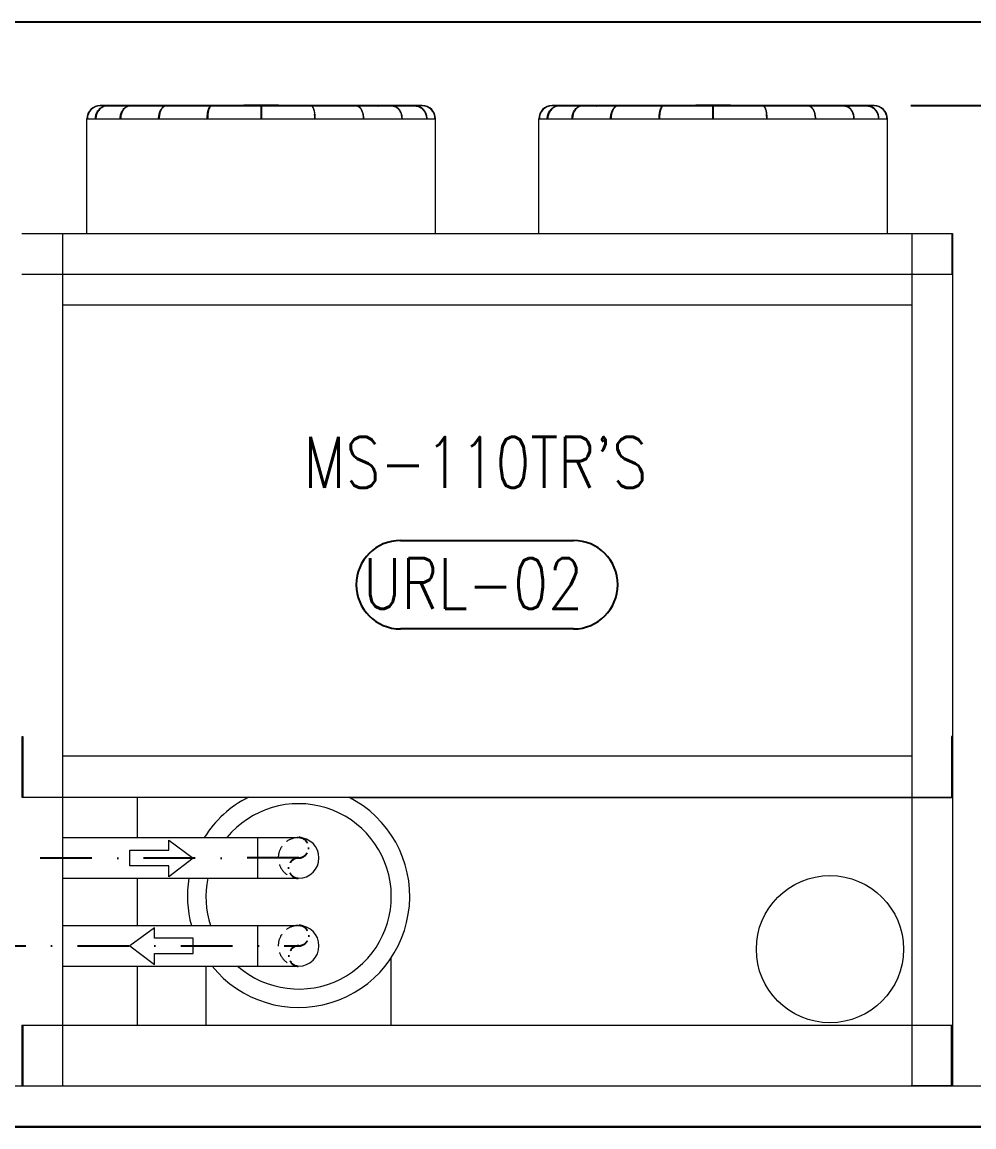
# Model space of a CAD drawing. Header units: millimetres. Extents: x -312439 to 477422, y -331570 to 212570.
# Drawn here: x 364707 to 367045, y 205415 to 208130 of the extents above; entities that cross this region are included whole.
import ezdxf

# ---------------------------------------------------------------- set-up
doc = ezdxf.new("R2010")
doc.units = ezdxf.units.MM
doc.linetypes.add('DASHDOT', pattern=[25.4, 12.7, -6.35, 0, -6.35])
doc.linetypes.add('HIDDEN', pattern=[9.525, 6.35, -3.175])
doc.layers.add('ARCONDTEXTO', color=4, linetype='Continuous')
doc.styles.add('ROMAND', font='ROMAND.SHX')
doc.styles.add('ROMANS', font='romans.shx', dxfattribs={"height": 187.5})
doc.dimstyles.new('1-50 (MILIMETRO)', dxfattribs={"dimscale": 0, "dimtxt": 125, "dimasz": 125, "dimexe": 100, "dimexo": 100, "dimgap": 50, "dimtad": 0, "dimdec": 0, "dimzin": 0, "dimdsep": 46, "dimtxsty": 'ROMAND', "dimcen": -390, "dimclrd": 1, "dimclre": 1, "dimclrt": 3, "dimadec": 0, "dimazin": 0, "dimtfac": 1, "dimtdec": 0, "dimtix": 1, "dimtmove": 2, "dimatfit": 2, "dimfxl": 1, "dimtvp": 1, "dimtolj": 1, "dimtzin": 0, "dimarcsym": 0})

# ---------------------------------------------------------------- blocks, each defined once
blk = doc.blocks.new('*D166')
at = {"color": 1, "lineweight": -2, "transparency": 16777216}
for p, q in [((366890.5, 207925.6), (367543.8, 207925.6)), ((367443.8, 205640.4), (367443.8, 207800.6)), ((367092.6, 205515.4), (367543.8, 205515.4))]:
    blk.add_line(p, q, dxfattribs=at)
at = {"color": 1, "transparency": 16777216}
for points in [[(367423, 207800.6), (367464.7, 207800.6), (367443.8, 207925.6)], [(367423, 205640.4), (367464.7, 205640.4), (367443.8, 205515.4)]]:
    blk.add_solid(points, dxfattribs=at)
at = {"layer": 'Defpoints', "color": 0, "transparency": 16777216}
for p in [(366790.5, 207925.6), (367443.8, 207925.6), (366992.6, 205515.4)]:
    blk.add_point(p, dxfattribs=at)
at = {"color": 3, "transparency": 16777216, "insert": (367318.8, 206720.5), "char_height": 125, "attachment_point": 5, "rotation": 90, "style": 'ROMAND'}
blk.add_mtext('\\A1;2410', dxfattribs=at)

msp = doc.modelspace()

# ---------------------------------------------------------------- linework, layer by layer
at = {"color": 1, "linetype": 'Continuous', "extrusion": (0, 1, 0)}
msp.add_line((368944.798, 208130.452, 0), (358992.168, 208130.452, 0), dxfattribs=at)
at = {"color": 3, "linetype": 'Continuous', "lineweight": 0, "extrusion": (0, 1, 0)}
for p, q in [((365281.296, 207925.641, 0), (364898.986, 207925.641, 0)), ((364910.679, 207924.641, 0), (364898.986, 207924.641, 0)), ((364965.355, 207923.648, 0), (364912.279, 207923.648, 0)), ((364930.911, 207924.641, 0), (364918.343, 207924.641, 0)), ((365055.292, 207923.648, 0), (364968.202, 207923.648, 0)), ((364974.519, 207924.641, 0), (364985.21, 207924.641, 0)), ((364985.319, 207924.648, 0), (365057.23, 207924.648, 0)), ((365055.255, 207923.625, 0), (365007.676, 207923.625, 0)), ((365168.556, 207923.625, 0), (365057.422, 207923.625, 0)), ((365168.576, 207923.648, 0), (365057.474, 207923.648, 0)), ((365062.014, 207924.641, 0), (365069.781, 207924.641, 0)), ((365069.891, 207924.648, 0), (365169.628, 207924.648, 0)), ((365293.978, 207923.625, 0), (365169.98, 207923.625, 0)), ((365293.978, 207923.648, 0), (365170.006, 207923.648, 0)), ((365176.348, 207924.641, 0), (365172.264, 207924.641, 0)), ((365176.447, 207924.648, 0), (365293.978, 207924.648, 0)), ((365337.137, 207926.618, 0), (365251.819, 207926.618, 0)), ((365251.819, 207925.641, 0), (365251.819, 207926.618, 0)), ((365281.44, 207925.618, 0), (365294.326, 207925.618, 0)), ((365293.978, 207892.725, 0), (365293.978, 207925.141, 0)), ((365294.63, 207925.618, 0), (365307.515, 207925.618, 0)), ((365294.978, 207925.141, 0), (365294.978, 207892.725, 0)), ((365294.978, 207924.648, 0), (365412.509, 207924.648, 0)), ((365418.949, 207923.648, 0), (365294.978, 207923.648, 0)), ((365418.975, 207923.625, 0), (365294.978, 207923.625, 0)), ((365689.969, 207925.641, 0), (365307.66, 207925.641, 0)), ((365337.137, 207925.641, 0), (365337.137, 207926.618, 0)), ((365416.691, 207924.641, 0), (365412.608, 207924.641, 0)), ((365419.328, 207924.648, 0), (365519.065, 207924.648, 0)), ((365531.482, 207923.648, 0), (365420.38, 207923.648, 0)), ((365531.533, 207923.625, 0), (365420.4, 207923.625, 0)), ((365519.174, 207924.641, 0), (365526.942, 207924.641, 0)), ((365531.726, 207924.648, 0), (365603.637, 207924.648, 0)), ((365620.753, 207923.648, 0), (365533.663, 207923.648, 0)), ((365581.28, 207923.625, 0), (365533.701, 207923.625, 0)), ((365614.437, 207924.641, 0), (365603.746, 207924.641, 0)), ((365676.676, 207923.648, 0), (365623.6, 207923.648, 0)), ((365658.045, 207924.641, 0), (365670.613, 207924.641, 0)), ((365689.969, 207924.641, 0), (365678.276, 207924.641, 0)), ((366391.456, 207925.641, 0), (366009.146, 207925.641, 0)), ((366020.839, 207924.641, 0), (366009.146, 207924.641, 0)), ((366075.515, 207923.648, 0), (366022.44, 207923.648, 0)), ((366041.071, 207924.641, 0), (366028.503, 207924.641, 0)), ((366165.452, 207923.648, 0), (366078.362, 207923.648, 0)), ((366095.37, 207924.641, 0), (366084.679, 207924.641, 0)), ((366095.479, 207924.648, 0), (366167.39, 207924.648, 0)), ((366165.415, 207923.625, 0), (366117.836, 207923.625, 0)), ((366278.716, 207923.625, 0), (366167.582, 207923.625, 0)), ((366278.736, 207923.648, 0), (366167.634, 207923.648, 0)), ((366172.174, 207924.641, 0), (366179.941, 207924.641, 0)), ((366180.051, 207924.648, 0), (366279.788, 207924.648, 0)), ((366404.138, 207923.625, 0), (366280.14, 207923.625, 0)), ((366404.138, 207923.648, 0), (366280.166, 207923.648, 0)), ((366282.424, 207924.641, 0), (366286.508, 207924.641, 0)), ((366286.607, 207924.648, 0), (366404.138, 207924.648, 0)), ((366447.297, 207926.618, 0), (366361.979, 207926.618, 0)), ((366361.979, 207925.641, 0), (366361.979, 207926.618, 0)), ((366391.6, 207925.618, 0), (366404.486, 207925.618, 0)), ((366404.138, 207892.725, 0), (366404.138, 207925.141, 0)), ((366404.79, 207925.618, 0), (366417.675, 207925.618, 0)), ((366405.138, 207925.141, 0), (366405.138, 207892.725, 0)), ((366405.138, 207924.648, 0), (366522.669, 207924.648, 0)), ((366529.109, 207923.648, 0), (366405.138, 207923.648, 0)), ((366529.135, 207923.625, 0), (366405.138, 207923.625, 0)), ((366800.129, 207925.641, 0), (366417.82, 207925.641, 0)), ((366447.297, 207925.641, 0), (366447.297, 207926.618, 0)), ((366526.851, 207924.641, 0), (366522.768, 207924.641, 0)), ((366529.488, 207924.648, 0), (366629.225, 207924.648, 0)), ((366641.642, 207923.648, 0), (366530.54, 207923.648, 0)), ((366641.694, 207923.625, 0), (366530.56, 207923.625, 0)), ((366637.102, 207924.641, 0), (366629.335, 207924.641, 0)), ((366641.886, 207924.648, 0), (366713.797, 207924.648, 0)), ((366730.913, 207923.648, 0), (366643.824, 207923.648, 0)), ((366691.44, 207923.625, 0), (366643.861, 207923.625, 0)), ((366713.906, 207924.641, 0), (366724.597, 207924.641, 0)), ((366786.836, 207923.648, 0), (366733.761, 207923.648, 0)), ((366780.773, 207924.641, 0), (366768.205, 207924.641, 0)), ((366800.129, 207925.641, 0), (366780.773, 207925.641, 0)), ((366800.129, 207924.641, 0), (366788.437, 207924.641, 0)), ((364866.07, 207892.725, 0), (365722.886, 207892.725, 0)), ((364866.32, 207611.281, 0), (364866.32, 207892.725, 0)), ((364867.07, 207892.725, 0), (364867.57, 207892.733, 0)), ((365721.386, 207892.733, 0), (365721.886, 207892.725, 0)), ((365722.636, 207611.281, 0), (365722.636, 207892.725, 0)), ((365976.23, 207892.725, 0), (366833.046, 207892.725, 0)), ((365976.48, 207611.281, 0), (365976.48, 207892.725, 0)), ((365977.23, 207892.725, 0), (365977.73, 207892.733, 0)), ((366831.546, 207892.733, 0), (366832.046, 207892.725, 0)), ((366832.796, 207611.281, 0), (366832.796, 207892.725, 0)), ((364706.558, 207611.281, 0), (366992.558, 207611.281, 0)), ((364806.558, 207611.281, 0), (364806.558, 205515.374, 0)), ((366892.558, 207611.281, 0), (366892.558, 205515.374, 0)), ((366991.558, 207511.281, 0), (366991.558, 207611.281, 0)), ((366992.558, 207611.281, 0), (366992.558, 205515.374, 0)), ((364706.558, 207511.281, 0), (366991.558, 207511.281, 0)), ((366892.558, 207434.681, 0), (364806.558, 207434.681, 0)), ((364707.558, 206224.532, 0), (364707.558, 206374.532, 0)), ((364707.558, 206374.532, 0), (364708.558, 206374.532, 0)), ((364708.558, 206374.532, 0), (364708.558, 206225.532, 0)), ((366990.558, 206374.532, 0), (366990.558, 206225.532, 0)), ((366991.558, 206374.532, 0), (366990.558, 206374.532, 0)), ((366991.558, 206224.532, 0), (366991.558, 206374.532, 0)), ((364806.558, 206326.904, 0), (366892.558, 206326.904, 0)), ((365261.085, 206224.532, 0), (364707.558, 206224.532, 0)), ((364708.558, 206225.532, 0), (366990.558, 206225.532, 0)), ((364807.558, 206225.532, 0), (364807.558, 206224.532, 0)), ((364989.523, 206224.532, 0), (364989.523, 206126.374, 0)), ((365511.619, 206224.532, 0), (366991.558, 206224.532, 0)), ((366891.558, 206225.532, 0), (366891.558, 206224.532, 0)), ((364806.558, 206126.374, 0), (365386.352, 206126.374, 0)), ((365286.352, 206026.374, 0), (365286.352, 206126.374, 0)), ((364806.558, 206026.374, 0), (365386.352, 206026.374, 0)), ((364989.523, 206026.374, 0), (364989.523, 205910.374, 0)), ((364806.558, 205910.374, 0), (365386.352, 205910.374, 0)), ((365286.352, 205810.374, 0), (365286.352, 205910.374, 0)), ((365614.102, 205665.374, 0), (365614.102, 205831.273, 0)), ((364806.558, 205810.374, 0), (365386.352, 205810.374, 0)), ((364989.523, 205810.374, 0), (364989.523, 205665.374, 0)), ((365158.601, 205810.374, 0), (365158.601, 205665.374, 0)), ((364706.558, 205665.374, 0), (366991.558, 205665.374, 0)), ((364707.558, 205515.374, 0), (364707.558, 205665.374, 0)), ((364708.558, 205665.374, 0), (364708.558, 205516.374, 0)), ((366990.558, 205515.374, 0), (366990.558, 205665.374, 0)), ((366991.558, 205515.374, 0), (366991.558, 205665.374, 0)), ((364708.558, 205516.374, 0), (364807.558, 205516.374, 0)), ((364807.558, 205516.374, 0), (364807.558, 205515.374, 0)), ((366891.558, 205516.374, 0), (366891.558, 205515.374, 0)), ((366990.558, 205516.374, 0), (366891.558, 205516.374, 0))]:
    msp.add_line(p, q, dxfattribs=at)
at = {"color": 1, "linetype": 'Continuous', "lineweight": 0}
for p, q in [((365067.355, 206119.741, 0), (365127.433, 206075.887, 0)), ((365067.355, 206095.064, 0), (365067.355, 206119.741, 0)), ((364972.035, 206095.064, 0), (365067.355, 206095.064, 0)), ((364972.035, 206056.71, 0), (364972.035, 206095.064, 0)), ((365127.433, 206075.887, 0), (365067.355, 206029.587, 0)), ((365067.355, 206056.71, 0), (364972.035, 206056.71, 0)), ((365067.355, 206029.587, 0), (365067.355, 206056.71, 0))]:
    msp.add_line(p, q, dxfattribs=at)
at = {"color": 6, "linetype": 'DASHDOT', "ltscale": 10, "extrusion": (0, 1, 0)}
msp.add_line((365386.606, 206076.374, 0), (364407.612, 206075.224, 0), dxfattribs=at)
at = {"color": 4, "linetype": 'Continuous', "lineweight": 0}
for p, q in [((365032.107, 205904.228, 0), (364972.029, 205860.374, 0)), ((365032.107, 205879.551, 0), (365032.107, 205904.228, 0)), ((364972.029, 205860.374, 0), (365032.107, 205814.074, 0)), ((365127.427, 205879.551, 0), (365032.107, 205879.551, 0)), ((365127.427, 205841.196, 0), (365127.427, 205879.551, 0)), ((365032.107, 205841.196, 0), (365127.427, 205841.196, 0)), ((365032.107, 205814.074, 0), (365032.107, 205841.196, 0))]:
    msp.add_line(p, q, dxfattribs=at)
at = {"color": 6, "linetype": 'DASHDOT', "ltscale": 10}
msp.add_line((364080.612, 205860.374, 0), (365386.606, 205860.374, 0), dxfattribs=at)
at = {"color": 7, "linetype": 'Continuous', "lineweight": 0, "extrusion": (0, 1, 0)}
msp.add_line((367142.558, 205515.374, 0), (364556.558, 205515.374, 0), dxfattribs=at)
at = {"color": 1, "linetype": 'Continuous', "extrusion": (-1.05669e-32, 1.07679e-31, -1)}
msp.add_line((368194.798, 205415.374, 0), (357294.798, 205415.374, 0), dxfattribs=at)
msp.add_line((364556.558, 205415.374, 0), (367142.558, 205415.374, 0))
at = {"color": 1, "elevation": 0}
for points in [[(365636.773, 206856.607), (366061.656, 206856.607)], [(366061.656, 206639.201), (365636.773, 206639.201)]]:
    msp.add_lwpolyline(points, dxfattribs=at)
at = {"color": 3, "linetype": 'Continuous', "lineweight": 0}
msp.add_circle((366691.646, 205852.169, 0), 180.827, dxfattribs=at)
for centre, radius, start, end in [((364898.986, 207892.725, 0), 32.916, 90, 180), ((364898.986, 207893.221, 0), 31.42, 90, 180.890598), ((364912.279, 207924.148, 0), 0.5, 211.050989, 270), ((365007.676, 207924.125, 0), 0.5, 252.578804, 270), ((365294.478, 207925.141, 0), 0.5, 0, 180), ((365581.28, 207924.125, 0), 0.5, 270, 287.421196), ((365676.676, 207924.148, 0), 0.5, 270, 328.949011), ((365689.969, 207892.725, 0), 32.916, 0, 90), ((365689.969, 207893.221, 0), 31.42, 359.109402, 90), ((366009.146, 207892.725, 0), 32.916, 90, 180), ((366009.146, 207893.221, 0), 31.42, 90, 180.890598), ((366022.44, 207924.148, 0), 0.5, 211.050989, 270), ((366117.836, 207924.125, 0), 0.5, 252.578804, 270), ((366404.638, 207925.141, 0), 0.5, 0, 180), ((366691.44, 207924.125, 0), 0.5, 270, 287.421196), ((366786.836, 207924.148, 0), 0.5, 270, 328.949011), ((366800.129, 207892.725, 0), 32.916, 0, 90), ((366800.129, 207893.221, 0), 31.42, 359.109402, 90), ((365386.352, 205981.904, 0), 273.057, 116.845988, 148.056551), ((365386.352, 205981.904, 0), 273.057, 218.916398, 63.154012), ((365386.352, 205981.904, 0), 227.75, 228.864074, 140.629505), ((365386.352, 206076.374, 0), 50, 270, 89.999964), ((365386.352, 205981.904, 0), 273.057, 170.627176, 195.186495), ((365386.352, 205981.904, 0), 227.75, 168.740355, 198.304933), ((365386.352, 205860.374, 0), 50, 270, 89.999964)]:
    msp.add_arc(centre, radius, start, end, dxfattribs=at)
at = {"color": 1}
for centre, start, end in [((365636.773, 206747.904, 0), 90, 270), ((366061.656, 206747.904, 0), 270, 90)]:
    msp.add_arc(centre, 108.703, start, end, dxfattribs=at)
at = {"color": 1, "linetype": 'HIDDEN', "lineweight": 0, "ltscale": 5}
for centre in [(365386.352, 206076.374, 0), (365386.352, 205860.374, 0)]:
    msp.add_arc(centre, 50, 90, 270.000001, dxfattribs=at)
at = {"color": 6, "linetype": 'DASHDOT', "ltscale": 2}
for centre, radius, start, end in [((365385.932, 206101.374, 0), 25.004, 270.9629, 89.0371), ((365386.748, 206051.374, 0), 25.003, 90.907662, 269.092338), ((365386.185, 205885.374, 0), 25.004, 270.9629, 89.0371), ((365387.002, 205835.374, 0), 25.003, 90.907662, 269.092338)]:
    msp.add_arc(centre, radius, start, end, dxfattribs=at)
at = {"color": 3, "linetype": 'Continuous', "lineweight": 0}
for centre, ratio in [((364918.343, 207925.141, 0), 0.30901699), ((364974.519, 207925.141, 0), 0.58778525), ((365062.014, 207925.141, 0), 0.80901699), ((365172.264, 207925.141, 0), 0.95105652), ((365416.691, 207925.141, 0), 0.95105652), ((365526.942, 207925.141, 0), 0.80901699), ((365614.437, 207925.141, 0), 0.58778525), ((365670.613, 207925.141, 0), 0.30901699), ((366028.503, 207925.141, 0), 0.30901699), ((366084.679, 207925.141, 0), 0.58778525), ((366172.174, 207925.141, 0), 0.80901699), ((366282.424, 207925.141, 0), 0.95105652), ((366526.851, 207925.141, 0), 0.95105652), ((366637.102, 207925.141, 0), 0.80901699), ((366724.597, 207925.141, 0), 0.58778525), ((366780.773, 207925.141, 0), 0.30901699)]:
    msp.add_ellipse(centre, major_axis=(0, -0.5), ratio=ratio, dxfattribs=at)
for centre, major_axis, ratio, start_param, end_param in [((364887.989, 207892.725, 0), (0.5, 0.007), 0.00480313, 5.02651274, 6.28318531), ((364948.698, 207892.725, 0), (0.5, 0.006), 0.00913609, 5.34065006, 6.28318531), ((365043.254, 207892.725, 0), (-0.5, -0.005), 0.01257475, 2.51321667, 3.14159265), ((365162.402, 207892.725, 0), (-0.5, -0.002), 0.01478251, 2.82739788, 3.14159265), ((365426.554, 207892.725, 0), (-0.5, 0.002), 0.01478251, 0, 0.31419477), ((365545.702, 207892.725, 0), (-0.5, 0.005), 0.01257475, 0, 0.62837598), ((365640.258, 207892.725, 0), (-0.5, 0.006), 0.00913609, 0, 0.94253524), ((365700.967, 207892.725, 0), (-0.5, 0.007), 0.00480313, 0, 1.25667257), ((365998.149, 207892.725, 0), (0.5, 0.007), 0.00480313, 5.02651274, 6.28318531), ((366058.858, 207892.725, 0), (0.5, 0.006), 0.00913609, 5.34065006, 6.28318531), ((366153.414, 207892.725, 0), (-0.5, -0.005), 0.01257475, 2.51321667, 3.14159265), ((366272.562, 207892.725, 0), (-0.5, -0.002), 0.01478251, 2.82739788, 3.14159265), ((366536.714, 207892.725, 0), (-0.5, 0.002), 0.01478251, 0, 0.31419477), ((366655.862, 207892.725, 0), (-0.5, 0.005), 0.01257475, 0, 0.62837598), ((366750.418, 207892.725, 0), (-0.5, 0.006), 0.00913609, 0, 0.94253524), ((366811.127, 207892.725, 0), (-0.5, 0.007), 0.00480313, 0, 1.25667257)]:
    msp.add_ellipse(centre, major_axis=major_axis, ratio=ratio, start_param=start_param, end_param=end_param, dxfattribs=at)
for points, knots in [([(364887.013, 207892.725, 0), (364887.013, 207896.169, 0), (364887.532, 207899.613, 0), (364889.557, 207906.166, 0), (364891.063, 207909.274, 0), (364894.917, 207914.852, 0), (364897.264, 207917.32, 0), (364902.572, 207921.375, 0), (364905.532, 207922.961, 0), (364911.777, 207925.095, 0), (364915.06, 207925.641, 0), (364918.343, 207925.641, 0)], [4.71238898, 4.71238898, 4.71238898, 4.71238898, 5.02654825, 5.02654825, 5.34070751, 5.34070751, 5.65486678, 5.65486678, 5.96902604, 5.96902604, 6.28318531, 6.28318531, 6.28318531, 6.28318531]), ([(364918.343, 207924.641, 0), (364915.188, 207924.641, 0), (364912.034, 207924.111, 0), (364906.037, 207922.041, 0), (364903.196, 207920.501, 0), (364898.11, 207916.564, 0), (364895.865, 207914.168, 0), (364892.198, 207908.755, 0), (364890.776, 207905.74, 0), (364888.896, 207899.39, 0), (364888.44, 207896.058, 0), (364888.489, 207892.732, 0)], [0, 0, 0, 0, 0.31726804, 0.31726804, 0.63453608, 0.63453608, 0.95180412, 0.95180412, 1.26907216, 1.26907216, 1.5863402, 1.5863402, 1.5863402, 1.5863402]), ([(364947.793, 207892.725, 0), (364947.793, 207896.162, 0), (364948.233, 207899.599, 0), (364949.953, 207906.14, 0), (364951.232, 207909.245, 0), (364954.509, 207914.82, 0), (364956.507, 207917.291, 0), (364961.032, 207921.354, 0), (364963.559, 207922.947, 0), (364968.897, 207925.091, 0), (364971.707, 207925.641, 0), (364974.519, 207925.641, 0)], [4.71238898, 4.71238898, 4.71238898, 4.71238898, 5.02654825, 5.02654825, 5.34070751, 5.34070751, 5.65486678, 5.65486678, 5.96902604, 5.96902604, 6.28318531, 6.28318531, 6.28318531, 6.28318531]), ([(364974.519, 207924.641, 0), (364971.853, 207924.641, 0), (364969.187, 207924.115, 0), (364964.113, 207922.055, 0), (364961.705, 207920.522, 0), (364957.388, 207916.594, 0), (364955.479, 207914.2, 0), (364952.359, 207908.785, 0), (364951.147, 207905.765, 0), (364949.545, 207899.404, 0), (364949.156, 207896.064, 0), (364949.198, 207892.731, 0)], [0, 0, 0, 0, 0.31726804, 0.31726804, 0.63453608, 0.63453608, 0.95180412, 0.95180412, 1.26907216, 1.26907216, 1.5863402, 1.5863402, 1.5863402, 1.5863402]), ([(365042.46, 207892.725, 0), (365042.46, 207896.15, 0), (365042.779, 207899.575, 0), (365044.024, 207906.097, 0), (365044.951, 207909.192, 0), (365047.328, 207914.758, 0), (365048.777, 207917.228, 0), (365052.074, 207921.302, 0), (365053.92, 207922.907, 0), (365057.848, 207925.078, 0), (365059.929, 207925.641, 0), (365062.014, 207925.641, 0)], [4.71238898, 4.71238898, 4.71238898, 4.71238898, 5.02654825, 5.02654825, 5.34070751, 5.34070751, 5.65486678, 5.65486678, 5.96902604, 5.96902604, 6.28318531, 6.28318531, 6.28318531, 6.28318531]), ([(365062.014, 207924.641, 0), (365060.12, 207924.641, 0), (365058.223, 207924.128, 0), (365054.585, 207922.096, 0), (365052.846, 207920.575, 0), (365049.718, 207916.657, 0), (365048.33, 207914.261, 0), (365046.058, 207908.836, 0), (365045.175, 207905.808, 0), (365044.007, 207899.426, 0), (365043.723, 207896.074, 0), (365043.754, 207892.73, 0)], [0, 0, 0, 0, 0.31726804, 0.31726804, 0.63453608, 0.63453608, 0.95180412, 0.95180412, 1.26907216, 1.26907216, 1.5863402, 1.5863402, 1.5863402, 1.5863402]), ([(365161.747, 207892.725, 0), (365161.747, 207896.136, 0), (365161.914, 207899.546, 0), (365162.566, 207906.038, 0), (365163.051, 207909.119, 0), (365164.294, 207914.658, 0), (365165.052, 207917.114, 0), (365166.78, 207921.178, 0), (365167.747, 207922.786, 0), (365169.865, 207925.013, 0), (365171.046, 207925.641, 0), (365172.264, 207925.641, 0)], [4.71238898, 4.71238898, 4.71238898, 4.71238898, 5.02654825, 5.02654825, 5.34070751, 5.34070751, 5.65486678, 5.65486678, 5.96902604, 5.96902604, 6.28318531, 6.28318531, 6.28318531, 6.28318531]), ([(365172.264, 207924.641, 0), (365171.392, 207924.641, 0), (365170.481, 207924.194, 0), (365168.641, 207922.239, 0), (365167.743, 207920.766, 0), (365166.113, 207916.94, 0), (365165.382, 207914.581, 0), (365164.171, 207909.204, 0), (365163.695, 207906.18, 0), (365163.057, 207899.793, 0), (365162.896, 207896.432, 0), (365162.901, 207892.957, 0), (365162.901, 207892.842, 0), (365162.902, 207892.727, 0)], [0, 0, 0, 0, 0.31726804, 0.31726804, 0.62758705, 0.62758705, 0.94116827, 0.94116827, 1.25820928, 1.25820928, 1.57547732, 1.57547732, 1.5863402, 1.5863402, 1.5863402, 1.5863402]), ([(365427.209, 207892.725, 0), (365427.209, 207896.136, 0), (365427.042, 207899.546, 0), (365426.39, 207906.038, 0), (365425.905, 207909.119, 0), (365424.662, 207914.658, 0), (365423.904, 207917.114, 0), (365422.175, 207921.178, 0), (365421.208, 207922.786, 0), (365419.09, 207925.013, 0), (365417.91, 207925.641, 0), (365416.691, 207925.641, 0)], [4.71238898, 4.71238898, 4.71238898, 4.71238898, 5.02654825, 5.02654825, 5.34070751, 5.34070751, 5.65486678, 5.65486678, 5.96902604, 5.96902604, 6.28318531, 6.28318531, 6.28318531, 6.28318531]), ([(365416.691, 207924.641, 0), (365417.563, 207924.641, 0), (365418.474, 207924.194, 0), (365420.314, 207922.239, 0), (365421.213, 207920.766, 0), (365422.842, 207916.94, 0), (365423.574, 207914.581, 0), (365424.785, 207909.204, 0), (365425.261, 207906.18, 0), (365425.899, 207899.793, 0), (365426.06, 207896.432, 0), (365426.055, 207892.957, 0), (365426.055, 207892.842, 0), (365426.054, 207892.727, 0)], [0, 0, 0, 0, 0.31726804, 0.31726804, 0.62758705, 0.62758705, 0.94116827, 0.94116827, 1.25820928, 1.25820928, 1.57547732, 1.57547732, 1.5863402, 1.5863402, 1.5863402, 1.5863402]), ([(365546.496, 207892.725, 0), (365546.496, 207896.15, 0), (365546.177, 207899.575, 0), (365544.932, 207906.097, 0), (365544.005, 207909.192, 0), (365541.628, 207914.758, 0), (365540.178, 207917.228, 0), (365536.882, 207921.302, 0), (365535.035, 207922.907, 0), (365531.108, 207925.078, 0), (365529.026, 207925.641, 0), (365526.942, 207925.641, 0)], [4.71238898, 4.71238898, 4.71238898, 4.71238898, 5.02654825, 5.02654825, 5.34070751, 5.34070751, 5.65486678, 5.65486678, 5.96902604, 5.96902604, 6.28318531, 6.28318531, 6.28318531, 6.28318531]), ([(365526.942, 207924.641, 0), (365528.836, 207924.641, 0), (365530.732, 207924.128, 0), (365534.37, 207922.096, 0), (365536.109, 207920.575, 0), (365539.238, 207916.657, 0), (365540.626, 207914.261, 0), (365542.898, 207908.836, 0), (365543.781, 207905.808, 0), (365544.948, 207899.426, 0), (365545.232, 207896.074, 0), (365545.202, 207892.73, 0)], [0, 0, 0, 0, 0.31726804, 0.31726804, 0.63453608, 0.63453608, 0.95180412, 0.95180412, 1.26907216, 1.26907216, 1.5863402, 1.5863402, 1.5863402, 1.5863402]), ([(365641.163, 207892.725, 0), (365641.163, 207896.162, 0), (365640.722, 207899.599, 0), (365639.003, 207906.14, 0), (365637.724, 207909.245, 0), (365634.446, 207914.82, 0), (365632.449, 207917.291, 0), (365627.924, 207921.354, 0), (365625.397, 207922.947, 0), (365620.059, 207925.091, 0), (365617.248, 207925.641, 0), (365614.437, 207925.641, 0)], [4.71238898, 4.71238898, 4.71238898, 4.71238898, 5.02654825, 5.02654825, 5.34070751, 5.34070751, 5.65486678, 5.65486678, 5.96902604, 5.96902604, 6.28318531, 6.28318531, 6.28318531, 6.28318531]), ([(365614.437, 207924.641, 0), (365617.103, 207924.641, 0), (365619.768, 207924.115, 0), (365624.843, 207922.055, 0), (365627.251, 207920.522, 0), (365631.568, 207916.594, 0), (365633.476, 207914.2, 0), (365636.597, 207908.785, 0), (365637.809, 207905.765, 0), (365639.411, 207899.404, 0), (365639.8, 207896.064, 0), (365639.758, 207892.731, 0)], [0, 0, 0, 0, 0.31726804, 0.31726804, 0.63453608, 0.63453608, 0.95180412, 0.95180412, 1.26907216, 1.26907216, 1.5863402, 1.5863402, 1.5863402, 1.5863402]), ([(365701.942, 207892.725, 0), (365701.942, 207896.169, 0), (365701.424, 207899.613, 0), (365699.399, 207906.166, 0), (365697.893, 207909.274, 0), (365694.039, 207914.852, 0), (365691.692, 207917.32, 0), (365686.383, 207921.375, 0), (365683.423, 207922.961, 0), (365677.179, 207925.095, 0), (365673.896, 207925.641, 0), (365670.613, 207925.641, 0)], [4.71238898, 4.71238898, 4.71238898, 4.71238898, 5.02654825, 5.02654825, 5.34070751, 5.34070751, 5.65486678, 5.65486678, 5.96902604, 5.96902604, 6.28318531, 6.28318531, 6.28318531, 6.28318531]), ([(365670.613, 207924.641, 0), (365673.768, 207924.641, 0), (365676.922, 207924.111, 0), (365682.919, 207922.041, 0), (365685.76, 207920.501, 0), (365690.846, 207916.564, 0), (365693.09, 207914.168, 0), (365696.758, 207908.755, 0), (365698.18, 207905.74, 0), (365700.059, 207899.39, 0), (365700.516, 207896.058, 0), (365700.467, 207892.732, 0)], [0, 0, 0, 0, 0.31726804, 0.31726804, 0.63453608, 0.63453608, 0.95180412, 0.95180412, 1.26907216, 1.26907216, 1.5863402, 1.5863402, 1.5863402, 1.5863402]), ([(365997.173, 207892.725, 0), (365997.173, 207896.169, 0), (365997.692, 207899.613, 0), (365999.717, 207906.166, 0), (366001.223, 207909.274, 0), (366005.077, 207914.852, 0), (366007.424, 207917.32, 0), (366012.732, 207921.375, 0), (366015.693, 207922.961, 0), (366021.937, 207925.095, 0), (366025.22, 207925.641, 0), (366028.503, 207925.641, 0)], [4.71238898, 4.71238898, 4.71238898, 4.71238898, 5.02654825, 5.02654825, 5.34070751, 5.34070751, 5.65486678, 5.65486678, 5.96902604, 5.96902604, 6.28318531, 6.28318531, 6.28318531, 6.28318531]), ([(366028.503, 207924.641, 0), (366025.348, 207924.641, 0), (366022.194, 207924.111, 0), (366016.197, 207922.041, 0), (366013.356, 207920.501, 0), (366008.27, 207916.564, 0), (366006.025, 207914.168, 0), (366002.358, 207908.755, 0), (366000.936, 207905.74, 0), (365999.056, 207899.39, 0), (365998.6, 207896.058, 0), (365998.649, 207892.732, 0)], [0, 0, 0, 0, 0.31726804, 0.31726804, 0.63453608, 0.63453608, 0.95180412, 0.95180412, 1.26907216, 1.26907216, 1.5863402, 1.5863402, 1.5863402, 1.5863402]), ([(366057.953, 207892.725, 0), (366057.953, 207896.162, 0), (366058.393, 207899.599, 0), (366060.113, 207906.14, 0), (366061.392, 207909.245, 0), (366064.669, 207914.82, 0), (366066.667, 207917.291, 0), (366071.192, 207921.354, 0), (366073.719, 207922.947, 0), (366079.057, 207925.091, 0), (366081.868, 207925.641, 0), (366084.679, 207925.641, 0)], [4.71238898, 4.71238898, 4.71238898, 4.71238898, 5.02654825, 5.02654825, 5.34070751, 5.34070751, 5.65486678, 5.65486678, 5.96902604, 5.96902604, 6.28318531, 6.28318531, 6.28318531, 6.28318531]), ([(366084.679, 207924.641, 0), (366082.013, 207924.641, 0), (366079.347, 207924.115, 0), (366074.273, 207922.055, 0), (366071.865, 207920.522, 0), (366067.548, 207916.594, 0), (366065.64, 207914.2, 0), (366062.519, 207908.785, 0), (366061.307, 207905.765, 0), (366059.705, 207899.404, 0), (366059.316, 207896.064, 0), (366059.358, 207892.731, 0)], [0, 0, 0, 0, 0.31726804, 0.31726804, 0.63453608, 0.63453608, 0.95180412, 0.95180412, 1.26907216, 1.26907216, 1.5863402, 1.5863402, 1.5863402, 1.5863402]), ([(366152.62, 207892.725, 0), (366152.62, 207896.15, 0), (366152.939, 207899.575, 0), (366154.184, 207906.097, 0), (366155.111, 207909.192, 0), (366157.488, 207914.758, 0), (366158.937, 207917.228, 0), (366162.234, 207921.302, 0), (366164.08, 207922.907, 0), (366168.008, 207925.078, 0), (366170.089, 207925.641, 0), (366172.174, 207925.641, 0)], [4.71238898, 4.71238898, 4.71238898, 4.71238898, 5.02654825, 5.02654825, 5.34070751, 5.34070751, 5.65486678, 5.65486678, 5.96902604, 5.96902604, 6.28318531, 6.28318531, 6.28318531, 6.28318531]), ([(366172.174, 207924.641, 0), (366170.28, 207924.641, 0), (366168.383, 207924.128, 0), (366164.746, 207922.096, 0), (366163.007, 207920.575, 0), (366159.878, 207916.657, 0), (366158.49, 207914.261, 0), (366156.218, 207908.836, 0), (366155.335, 207905.808, 0), (366154.167, 207899.426, 0), (366153.883, 207896.074, 0), (366153.914, 207892.73, 0)], [0, 0, 0, 0, 0.31726804, 0.31726804, 0.63453608, 0.63453608, 0.95180412, 0.95180412, 1.26907216, 1.26907216, 1.5863402, 1.5863402, 1.5863402, 1.5863402]), ([(366271.907, 207892.725, 0), (366271.907, 207896.136, 0), (366272.074, 207899.546, 0), (366272.726, 207906.038, 0), (366273.211, 207909.119, 0), (366274.454, 207914.658, 0), (366275.212, 207917.114, 0), (366276.94, 207921.178, 0), (366277.908, 207922.786, 0), (366280.026, 207925.013, 0), (366281.206, 207925.641, 0), (366282.424, 207925.641, 0)], [4.71238898, 4.71238898, 4.71238898, 4.71238898, 5.02654825, 5.02654825, 5.34070751, 5.34070751, 5.65486678, 5.65486678, 5.96902604, 5.96902604, 6.28318531, 6.28318531, 6.28318531, 6.28318531]), ([(366282.424, 207924.641, 0), (366281.552, 207924.641, 0), (366280.641, 207924.194, 0), (366278.801, 207922.239, 0), (366277.903, 207920.766, 0), (366276.273, 207916.94, 0), (366275.542, 207914.581, 0), (366274.331, 207909.204, 0), (366273.855, 207906.18, 0), (366273.217, 207899.793, 0), (366273.056, 207896.432, 0), (366273.061, 207892.957, 0), (366273.061, 207892.842, 0), (366273.062, 207892.727, 0)], [0, 0, 0, 0, 0.31726804, 0.31726804, 0.62758705, 0.62758705, 0.94116827, 0.94116827, 1.25820928, 1.25820928, 1.57547732, 1.57547732, 1.5863402, 1.5863402, 1.5863402, 1.5863402]), ([(366537.369, 207892.725, 0), (366537.369, 207896.136, 0), (366537.202, 207899.546, 0), (366536.55, 207906.038, 0), (366536.065, 207909.119, 0), (366534.822, 207914.658, 0), (366534.064, 207917.114, 0), (366532.335, 207921.178, 0), (366531.368, 207922.786, 0), (366529.25, 207925.013, 0), (366528.07, 207925.641, 0), (366526.851, 207925.641, 0)], [4.71238898, 4.71238898, 4.71238898, 4.71238898, 5.02654825, 5.02654825, 5.34070751, 5.34070751, 5.65486678, 5.65486678, 5.96902604, 5.96902604, 6.28318531, 6.28318531, 6.28318531, 6.28318531]), ([(366526.851, 207924.641, 0), (366527.724, 207924.641, 0), (366528.635, 207924.194, 0), (366530.474, 207922.239, 0), (366531.373, 207920.766, 0), (366533.003, 207916.94, 0), (366533.734, 207914.581, 0), (366534.945, 207909.204, 0), (366535.421, 207906.18, 0), (366536.059, 207899.793, 0), (366536.22, 207896.432, 0), (366536.215, 207892.957, 0), (366536.215, 207892.842, 0), (366536.214, 207892.727, 0)], [0, 0, 0, 0, 0.31726804, 0.31726804, 0.62758705, 0.62758705, 0.94116827, 0.94116827, 1.25820928, 1.25820928, 1.57547732, 1.57547732, 1.5863402, 1.5863402, 1.5863402, 1.5863402]), ([(366656.656, 207892.725, 0), (366656.656, 207896.15, 0), (366656.337, 207899.575, 0), (366655.092, 207906.097, 0), (366654.165, 207909.192, 0), (366651.788, 207914.758, 0), (366650.338, 207917.228, 0), (366647.042, 207921.302, 0), (366645.196, 207922.907, 0), (366641.268, 207925.078, 0), (366639.186, 207925.641, 0), (366637.102, 207925.641, 0)], [4.71238898, 4.71238898, 4.71238898, 4.71238898, 5.02654825, 5.02654825, 5.34070751, 5.34070751, 5.65486678, 5.65486678, 5.96902604, 5.96902604, 6.28318531, 6.28318531, 6.28318531, 6.28318531]), ([(366637.102, 207924.641, 0), (366638.996, 207924.641, 0), (366640.893, 207924.128, 0), (366644.53, 207922.096, 0), (366646.269, 207920.575, 0), (366649.398, 207916.657, 0), (366650.786, 207914.261, 0), (366653.058, 207908.836, 0), (366653.941, 207905.808, 0), (366655.108, 207899.426, 0), (366655.393, 207896.074, 0), (366655.362, 207892.73, 0)], [0, 0, 0, 0, 0.31726804, 0.31726804, 0.63453608, 0.63453608, 0.95180412, 0.95180412, 1.26907216, 1.26907216, 1.5863402, 1.5863402, 1.5863402, 1.5863402]), ([(366751.323, 207892.725, 0), (366751.323, 207896.162, 0), (366750.882, 207899.599, 0), (366749.163, 207906.14, 0), (366747.884, 207909.245, 0), (366744.606, 207914.82, 0), (366742.609, 207917.291, 0), (366738.084, 207921.354, 0), (366735.557, 207922.947, 0), (366730.219, 207925.091, 0), (366727.408, 207925.641, 0), (366724.597, 207925.641, 0)], [4.71238898, 4.71238898, 4.71238898, 4.71238898, 5.02654825, 5.02654825, 5.34070751, 5.34070751, 5.65486678, 5.65486678, 5.96902604, 5.96902604, 6.28318531, 6.28318531, 6.28318531, 6.28318531]), ([(366724.597, 207924.641, 0), (366727.263, 207924.641, 0), (366729.928, 207924.115, 0), (366735.003, 207922.055, 0), (366737.411, 207920.522, 0), (366741.728, 207916.594, 0), (366743.636, 207914.2, 0), (366746.757, 207908.785, 0), (366747.969, 207905.765, 0), (366749.571, 207899.404, 0), (366749.96, 207896.064, 0), (366749.918, 207892.731, 0)], [0, 0, 0, 0, 0.31726804, 0.31726804, 0.63453608, 0.63453608, 0.95180412, 0.95180412, 1.26907216, 1.26907216, 1.5863402, 1.5863402, 1.5863402, 1.5863402]), ([(366812.102, 207892.725, 0), (366812.102, 207896.169, 0), (366811.584, 207899.613, 0), (366809.559, 207906.166, 0), (366808.053, 207909.274, 0), (366804.199, 207914.852, 0), (366801.852, 207917.32, 0), (366796.543, 207921.375, 0), (366793.583, 207922.961, 0), (366787.339, 207925.095, 0), (366784.056, 207925.641, 0), (366780.773, 207925.641, 0)], [4.71238898, 4.71238898, 4.71238898, 4.71238898, 5.02654825, 5.02654825, 5.34070751, 5.34070751, 5.65486678, 5.65486678, 5.96902604, 5.96902604, 6.28318531, 6.28318531, 6.28318531, 6.28318531]), ([(366780.773, 207924.641, 0), (366783.928, 207924.641, 0), (366787.082, 207924.111, 0), (366793.079, 207922.041, 0), (366795.92, 207920.501, 0), (366801.006, 207916.564, 0), (366803.25, 207914.168, 0), (366806.918, 207908.755, 0), (366808.34, 207905.74, 0), (366810.219, 207899.39, 0), (366810.676, 207896.058, 0), (366810.627, 207892.732, 0)], [0, 0, 0, 0, 0.31726804, 0.31726804, 0.63453608, 0.63453608, 0.95180412, 0.95180412, 1.26907216, 1.26907216, 1.5863402, 1.5863402, 1.5863402, 1.5863402]), ([(365162.747, 207892.725, 0), (365162.747, 207896.104, 0), (365162.912, 207899.481, 0), (365163.276, 207903.103, 0), (365163.32, 207903.512, 0), (365163.366, 207903.917, 0)], [4.71238898, 4.71238898, 4.71238898, 4.71238898, 5.026548246, 5.026548246, 5.066758189, 5.066758189, 5.066758189, 5.066758189]), ([(365426.209, 207892.725, 0), (365426.209, 207896.104, 0), (365426.043, 207899.481, 0), (365425.68, 207903.103, 0), (365425.636, 207903.512, 0), (365425.589, 207903.917, 0)], [4.71238898, 4.71238898, 4.71238898, 4.71238898, 5.026548246, 5.026548246, 5.066758189, 5.066758189, 5.066758189, 5.066758189]), ([(366272.907, 207892.725, 0), (366272.907, 207896.104, 0), (366273.073, 207899.481, 0), (366273.436, 207903.103, 0), (366273.48, 207903.512, 0), (366273.526, 207903.917, 0)], [4.71238898, 4.71238898, 4.71238898, 4.71238898, 5.026548246, 5.026548246, 5.066758189, 5.066758189, 5.066758189, 5.066758189]), ([(366536.369, 207892.725, 0), (366536.369, 207896.104, 0), (366536.203, 207899.481, 0), (366535.84, 207903.103, 0), (366535.796, 207903.512, 0), (366535.75, 207903.917, 0)], [4.71238898, 4.71238898, 4.71238898, 4.71238898, 5.026548246, 5.026548246, 5.066758189, 5.066758189, 5.066758189, 5.066758189])]:
    msp.add_open_spline(points, degree=3, knots=knots, dxfattribs=at)

# ---------------------------------------------------------------- texts
at = {"layer": 'ARCONDTEXTO', "color": 2, "linetype": 'Continuous', "lineweight": -3, "style": 'ROMANS', "width": 0.8}
msp.add_text("MS-110TR'S", height=125, dxfattribs=at).set_placement((365398.546, 206986.002, 0))
at = {"layer": 'ARCONDTEXTO', "color": 3, "linetype": 'Continuous', "lineweight": -3, "style": 'ROMANS', "width": 0.8}
msp.add_text('URL-02', height=125, dxfattribs=at).set_placement((365545.024, 206688.181, 0))

# ---------------------------------------------------------------- dimensions: what is measured, and where the dimension line sits
dim = msp.add_linear_dim(base=(367443.85, 207925.641, 0), p1=(366992.558, 205515.374, 0), p2=(366790.451, 207925.641, 0), angle=90, dimstyle='1-50 (MILIMETRO)', override={"dimscale": 1})
dim.commit()
dim.dimension.update_dxf_attribs({"geometry": '*D166', "text_midpoint": (367318.85, 206720.508, 0)})

doc.saveas('drawing.dxf')
